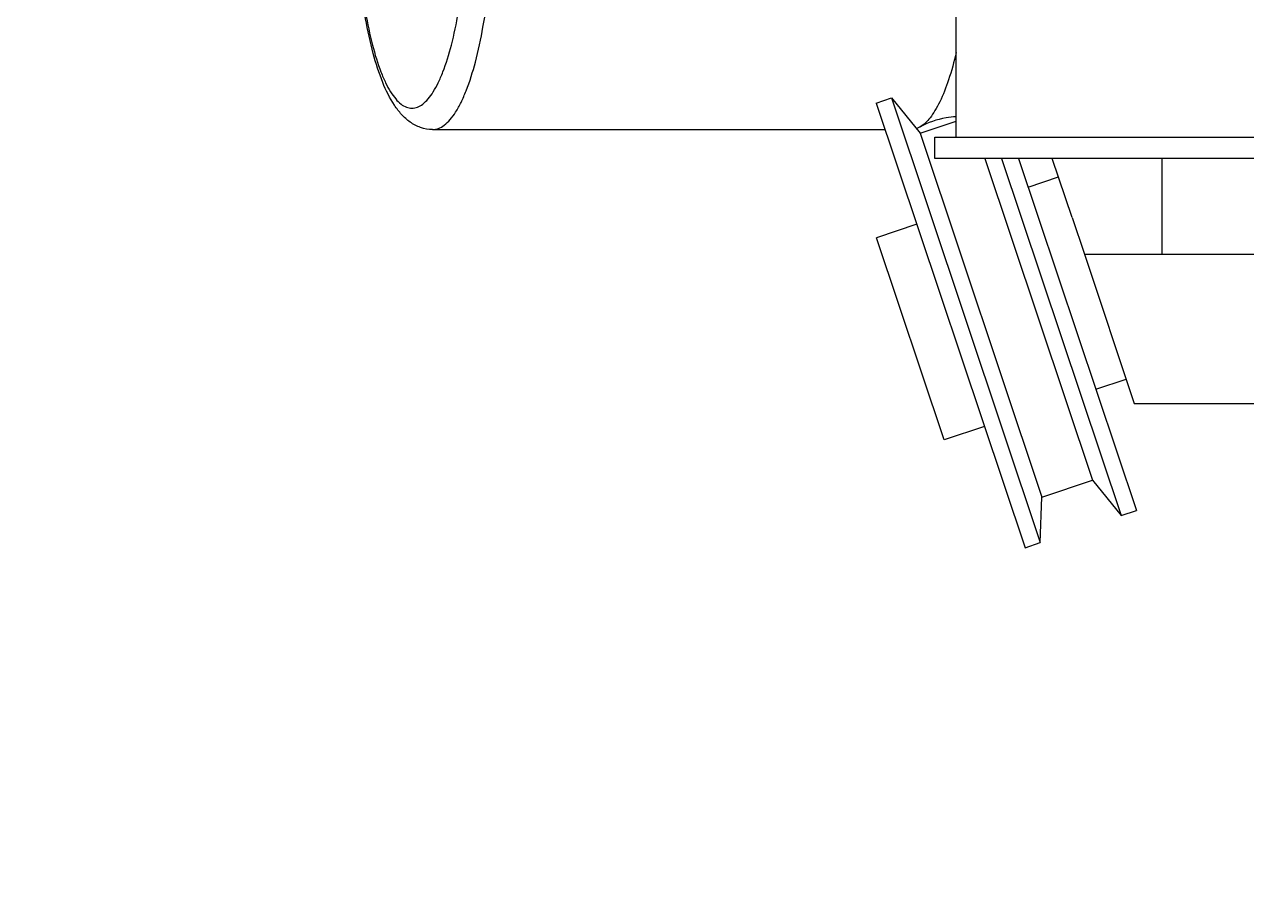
# Model space of a CAD drawing. Header units: millimetres. Extents: x 0 to 841, y 0 to 594.
# Drawn here: x 224.66 to 253.31, y 168.78 to 188.8 of the extents above; entities that cross this region are included whole.
import ezdxf

# ---------------------------------------------------------------- set-up
doc = ezdxf.new("R2010")
doc.units = ezdxf.units.MM
doc.header["$LTSCALE"] = 46.255
doc.layers.get('0').update_dxf_attribs({"linetype": 'CONTINUOUS'})
doc.layers.add('AXIS', color=7, linetype='CONTINUOUS')
doc.styles.get("Standard").update_dxf_attribs({"font": 'txt', "width": 0.85})
doc.dimstyles.get("Standard").update_dxf_attribs({"dimtxt": 3.5, "dimasz": 3.5, "dimexe": 1.5, "dimexo": 1, "dimtad": 1, "dimtxsty": 'STANDARD', "dimcen": 0.09, "dimadec": 0, "dimazin": 0, "dimtol": 1, "dimtp": 0.01, "dimtm": 0.01, "dimtfac": 1, "dimtofl": 0, "dimtmove": 0, "dimatfit": 3, "dimfxl": 1, "dimtolj": 1, "dimarcsym": 0})

msp = doc.modelspace()

# ---------------------------------------------------------------- linework, layer by layer
at = {"color": 7, "linetype": 'CONTINUOUS'}
for p, q in [((244.632, 186.954), (244.987, 187.073)), ((244.632, 186.954), (248.122, 176.522)), ((244.987, 187.073), (245.66, 186.244)), ((244.987, 187.073), (248.478, 176.641)), ((245.66, 186.244), (246.506, 186.527)), ((245.66, 186.244), (248.516, 177.709)), ((246.006, 186.155), (255.756, 186.155)), ((287.006, 185.655), (246.006, 185.655)), ((247.175, 185.655), (249.701, 178.105)), ((247.571, 185.655), (250.374, 177.276)), ((247.966, 185.655), (250.73, 177.395)), ((249.222, 184.265), (248.757, 185.655)), ((251.331, 183.405), (251.331, 185.655)), ((245.584, 184.109), (244.635, 183.792)), ((246.222, 179.05), (244.635, 183.792)), ((249.51, 183.405), (283.502, 183.405)), ((249.51, 183.405), (250.681, 179.905)), ((250.681, 179.905), (256.506, 179.905)), ((247.17, 179.367), (246.222, 179.05)), ((248.516, 177.709), (249.701, 178.105)), ((249.701, 178.105), (250.374, 177.276)), ((248.478, 176.641), (248.516, 177.709)), ((250.374, 177.276), (250.73, 177.395)), ((248.122, 176.522), (248.478, 176.641))]:
    msp.add_line(p, q, dxfattribs=at)
for points, knots in [([(234.23, 186.332), (234.135, 186.332), (233.947, 186.365), (233.7, 186.497), (233.498, 186.682), (233.267, 186.986), (233.034, 187.467), (232.818, 188.15), (232.645, 188.958), (232.518, 189.87), (232.44, 190.857), (232.423, 191.536), (232.423, 191.882)], [0, 0, 0, 0, 0.045832, 0.090115, 0.133187, 0.17706, 0.273987, 0.388861, 0.522436, 0.672, 0.833019, 1, 1, 1, 1]), ([(232.44, 191.882), (232.44, 191.554), (232.456, 190.909), (232.528, 189.972), (232.645, 189.108), (232.802, 188.349), (232.968, 187.799), (233.122, 187.438), (233.236, 187.225), (233.356, 187.055), (233.48, 186.93), (233.611, 186.851), (233.747, 186.824), (233.883, 186.851), (234.013, 186.93), (234.137, 187.055), (234.257, 187.225), (234.372, 187.438), (234.525, 187.799), (234.692, 188.349), (234.849, 189.108), (234.965, 189.972), (235.038, 190.909), (235.054, 191.554), (235.054, 191.882)], [0, 0, 0, 0, 0.0907, 0.178151, 0.259267, 0.331266, 0.391872, 0.417412, 0.439641, 0.458605, 0.47454, 0.487999, 0.5, 0.512001, 0.52546, 0.541395, 0.560359, 0.582588, 0.608128, 0.668734, 0.740733, 0.821849, 0.9093, 1, 1, 1, 1]), ([(234.23, 186.332), (234.277, 186.332), (234.377, 186.352), (234.518, 186.436), (234.653, 186.57), (234.783, 186.751), (234.907, 186.979), (235.075, 187.366), (235.257, 187.955), (235.429, 188.768), (235.56, 189.697), (235.643, 190.706), (235.664, 191.403), (235.666, 191.758)], [0, 0, 0, 0, 0.024151, 0.05116, 0.083042, 0.120904, 0.165231, 0.216133, 0.336917, 0.480535, 0.642608, 0.817757, 1, 1, 1, 1]), ([(246.508, 188.141), (246.456, 187.924), (246.349, 187.53), (246.174, 187.075), (246.017, 186.782), (245.876, 186.573), (245.748, 186.444), (245.654, 186.391)], [0, 0, 0, 0, 0.33726, 0.617255, 0.734661, 0.837023, 1, 1, 1, 1]), ([(246.504, 186.63), (246.425, 186.627), (246.131, 186.596), (245.843, 186.497), (245.654, 186.391)], [0, 0, 0, 0, 0.267055, 1, 1, 1, 1]), ([(245.654, 186.391), (245.647, 186.387), (245.617, 186.371), (245.586, 186.358), (245.562, 186.35)], [0, 0, 0, 0, 0.258486, 1, 1, 1, 1])]:
    msp.add_open_spline(points, degree=3, knots=knots, dxfattribs=at)
at = {"layer": 'AXIS', "color": 7, "linetype": 'CONTINUOUS'}
for p, q in [((246.506, 186.155), (246.506, 189.405)), ((234.23, 186.332), (244.84, 186.332)), ((246.006, 185.655), (246.006, 186.155)), ((248.191, 184.982), (248.903, 185.22)), ((249.222, 184.265), (249.51, 183.405)), ((249.778, 180.24), (250.489, 180.478))]:
    msp.add_line(p, q, dxfattribs=at)

# ---------------------------------------------------------------- leaders
at = {"color": 2, "linetype": 'CONTINUOUS'}
msp.add_leader([(246.364, 220.305), (210.286, 168.784), (204.286, 168.784)], dimstyle='STANDARD', override={"dimtad": 0, "dimldrblk": 'DOT'}, dxfattribs=at)

doc.saveas('drawing.dxf')
